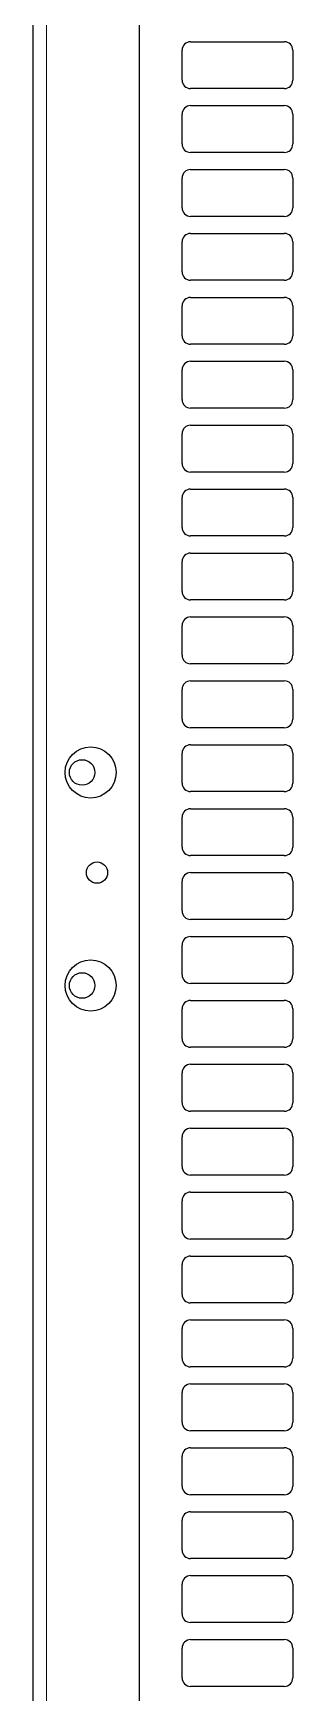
# Model space of a CAD drawing. Header units: millimetres. Extents: x -620 to 849, y 148 to 1992.
# Drawn here: x 298.7 to 359.7, y 1123.6 to 1513.1 of the extents above; entities that cross this region are included whole.
import ezdxf

# ---------------------------------------------------------------- set-up
doc = ezdxf.new("R2010")
doc.units = ezdxf.units.MM

msp = doc.modelspace()

# ---------------------------------------------------------------- linework, layer by layer
at = {"color": 7, "linetype": 'Continuous', "lineweight": 25}
for p, q in [((298.65, 373.05), (298.65, 1856.05)), ((323.65, 373.05), (323.65, 1826.85)), ((333.65, 1502.05), (333.65, 1509.05)), ((335.65, 1511.05), (357.65, 1511.05)), ((359.65, 1509.05), (359.65, 1502.05)), ((357.65, 1500.05), (335.65, 1500.05)), ((335.65, 1496.05), (357.65, 1496.05)), ((333.65, 1487.05), (333.65, 1494.05)), ((359.65, 1494.05), (359.65, 1487.05)), ((357.65, 1485.05), (335.65, 1485.05)), ((335.65, 1481.05), (357.65, 1481.05)), ((333.65, 1472.05), (333.65, 1479.05)), ((359.65, 1479.05), (359.65, 1472.05)), ((357.65, 1470.05), (335.65, 1470.05)), ((335.65, 1466.05), (357.65, 1466.05)), ((333.65, 1457.05), (333.65, 1464.05)), ((359.65, 1464.05), (359.65, 1457.05)), ((357.65, 1455.05), (335.65, 1455.05)), ((333.65, 1442.05), (333.65, 1449.05)), ((335.65, 1451.05), (357.65, 1451.05)), ((359.65, 1449.05), (359.65, 1442.05)), ((357.65, 1440.05), (335.65, 1440.05)), ((333.65, 1427.05), (333.65, 1434.05)), ((335.65, 1436.05), (357.65, 1436.05)), ((359.65, 1434.05), (359.65, 1427.05)), ((357.65, 1425.05), (335.65, 1425.05)), ((333.65, 1412.05), (333.65, 1419.05)), ((335.65, 1421.05), (357.65, 1421.05)), ((359.65, 1419.05), (359.65, 1412.05)), ((357.65, 1410.05), (335.65, 1410.05)), ((333.65, 1397.05), (333.65, 1404.05)), ((335.65, 1406.05), (357.65, 1406.05)), ((359.65, 1404.05), (359.65, 1397.05)), ((357.65, 1395.05), (335.65, 1395.05)), ((335.65, 1391.05), (357.65, 1391.05)), ((333.65, 1382.05), (333.65, 1389.05)), ((359.65, 1389.05), (359.65, 1382.05)), ((357.65, 1380.05), (335.65, 1380.05)), ((335.65, 1376.05), (357.65, 1376.05)), ((333.65, 1367.05), (333.65, 1374.05)), ((359.65, 1374.05), (359.65, 1367.05)), ((357.65, 1365.05), (335.65, 1365.05)), ((335.65, 1361.05), (357.65, 1361.05)), ((333.65, 1352.05), (333.65, 1359.05)), ((359.65, 1359.05), (359.65, 1352.05)), ((357.65, 1350.05), (335.65, 1350.05)), ((333.65, 1337.05), (333.65, 1344.05)), ((335.65, 1346.05), (357.65, 1346.05)), ((359.65, 1344.05), (359.65, 1337.05)), ((357.65, 1335.05), (335.65, 1335.05)), ((333.65, 1322.05), (333.65, 1329.05)), ((335.65, 1331.05), (357.65, 1331.05)), ((359.65, 1329.05), (359.65, 1322.05)), ((357.65, 1320.05), (335.65, 1320.05)), ((333.65, 1307.05), (333.65, 1314.05)), ((335.65, 1316.05), (357.65, 1316.05)), ((359.65, 1314.05), (359.65, 1307.05)), ((357.65, 1305.05), (335.65, 1305.05)), ((335.65, 1301.05), (357.65, 1301.05)), ((333.65, 1292.05), (333.65, 1299.05)), ((359.65, 1299.05), (359.65, 1292.05)), ((357.65, 1290.05), (335.65, 1290.05)), ((335.65, 1286.05), (357.65, 1286.05)), ((333.65, 1277.05), (333.65, 1284.05)), ((359.65, 1284.05), (359.65, 1277.05)), ((357.65, 1275.05), (335.65, 1275.05)), ((335.65, 1271.05), (357.65, 1271.05)), ((333.65, 1262.05), (333.65, 1269.05)), ((359.65, 1269.05), (359.65, 1262.05)), ((357.65, 1260.05), (335.65, 1260.05)), ((335.65, 1256.05), (357.65, 1256.05)), ((333.65, 1247.05), (333.65, 1254.05)), ((359.65, 1254.05), (359.65, 1247.05)), ((357.65, 1245.05), (335.65, 1245.05)), ((333.65, 1232.05), (333.65, 1239.05)), ((335.65, 1241.05), (357.65, 1241.05)), ((359.65, 1239.05), (359.65, 1232.05)), ((357.65, 1230.05), (335.65, 1230.05)), ((333.65, 1217.05), (333.65, 1224.05)), ((335.65, 1226.05), (357.65, 1226.05)), ((359.65, 1224.05), (359.65, 1217.05)), ((357.65, 1215.05), (335.65, 1215.05)), ((333.65, 1202.05), (333.65, 1209.05)), ((335.65, 1211.05), (357.65, 1211.05)), ((359.65, 1209.05), (359.65, 1202.05)), ((357.65, 1200.05), (335.65, 1200.05)), ((335.65, 1196.05), (357.65, 1196.05)), ((333.65, 1187.05), (333.65, 1194.05)), ((359.65, 1194.05), (359.65, 1187.05)), ((357.65, 1185.05), (335.65, 1185.05)), ((335.65, 1181.05), (357.65, 1181.05)), ((333.65, 1172.05), (333.65, 1179.05)), ((359.65, 1179.05), (359.65, 1172.05)), ((357.65, 1170.05), (335.65, 1170.05)), ((335.65, 1166.05), (357.65, 1166.05)), ((333.65, 1157.05), (333.65, 1164.05)), ((359.65, 1164.05), (359.65, 1157.05)), ((357.65, 1155.05), (335.65, 1155.05)), ((333.65, 1142.05), (333.65, 1149.05)), ((335.65, 1151.05), (357.65, 1151.05)), ((359.65, 1149.05), (359.65, 1142.05)), ((357.65, 1140.05), (335.65, 1140.05)), ((333.65, 1127.05), (333.65, 1134.05)), ((335.65, 1136.05), (357.65, 1136.05)), ((359.65, 1134.05), (359.65, 1127.05)), ((357.65, 1125.05), (335.65, 1125.05))]:
    msp.add_line(p, q, dxfattribs=at)
at = {"color": 8, "linetype": 'Continuous', "lineweight": 18}
msp.add_line((301.75, 373.05), (301.75, 1826.85), dxfattribs=at)
at = {"color": 7, "linetype": 'Continuous', "lineweight": 25}
for centre, radius in [((312.15, 1339.55), 6), ((310.15, 1339.55), 3), ((313.65, 1316.05), 2.5), ((312.15, 1289.55), 6), ((310.15, 1289.55), 3)]:
    msp.add_circle(centre, radius, dxfattribs=at)
for centre, start, end in [((335.65, 1509.05), 90, 180), ((357.65, 1509.05), 0, 90), ((335.65, 1502.05), 180, 270), ((357.65, 1502.05), 270, 0), ((335.65, 1494.05), 90, 180), ((357.65, 1494.05), 0, 90), ((335.65, 1487.05), 180, 270), ((357.65, 1487.05), 270, 0), ((335.65, 1479.05), 90, 180), ((357.65, 1479.05), 0, 90), ((335.65, 1472.05), 180, 270), ((357.65, 1472.05), 270, 0), ((335.65, 1464.05), 90, 180), ((357.65, 1464.05), 0, 90), ((335.65, 1457.05), 180, 270), ((357.65, 1457.05), 270, 0), ((335.65, 1449.05), 90, 180), ((357.65, 1449.05), 0, 90), ((335.65, 1442.05), 180, 270), ((357.65, 1442.05), 270, 0), ((335.65, 1434.05), 90, 180), ((357.65, 1434.05), 0, 90), ((335.65, 1427.05), 180, 270), ((357.65, 1427.05), 270, 0), ((335.65, 1419.05), 90, 180), ((357.65, 1419.05), 0, 90), ((335.65, 1412.05), 180, 270), ((357.65, 1412.05), 270, 0), ((335.65, 1404.05), 90, 180), ((357.65, 1404.05), 0, 90), ((335.65, 1397.05), 180, 270), ((357.65, 1397.05), 270, 0), ((335.65, 1389.05), 90, 180), ((357.65, 1389.05), 0, 90), ((335.65, 1382.05), 180, 270), ((357.65, 1382.05), 270, 0), ((335.65, 1374.05), 90, 180), ((357.65, 1374.05), 0, 90), ((335.65, 1367.05), 180, 270), ((357.65, 1367.05), 270, 0), ((335.65, 1359.05), 90, 180), ((357.65, 1359.05), 0, 90), ((335.65, 1352.05), 180, 270), ((357.65, 1352.05), 270, 0), ((335.65, 1344.05), 90, 180), ((357.65, 1344.05), 0, 90), ((335.65, 1337.05), 180, 270), ((357.65, 1337.05), 270, 0), ((335.65, 1329.05), 90, 180), ((357.65, 1329.05), 0, 90), ((335.65, 1322.05), 180, 270), ((357.65, 1322.05), 270, 0), ((335.65, 1314.05), 90, 180), ((357.65, 1314.05), 0, 90), ((335.65, 1307.05), 180, 270), ((357.65, 1307.05), 270, 0), ((335.65, 1299.05), 90, 180), ((357.65, 1299.05), 0, 90), ((335.65, 1292.05), 180, 270), ((357.65, 1292.05), 270, 0), ((335.65, 1284.05), 90, 180), ((357.65, 1284.05), 0, 90), ((335.65, 1277.05), 180, 270), ((357.65, 1277.05), 270, 0), ((335.65, 1269.05), 90, 180), ((357.65, 1269.05), 0, 90), ((335.65, 1262.05), 180, 270), ((357.65, 1262.05), 270, 0), ((335.65, 1254.05), 90, 180), ((357.65, 1254.05), 0, 90), ((335.65, 1247.05), 180, 270), ((357.65, 1247.05), 270, 0), ((335.65, 1239.05), 90, 180), ((357.65, 1239.05), 0, 90), ((335.65, 1232.05), 180, 270), ((357.65, 1232.05), 270, 0), ((335.65, 1224.05), 90, 180), ((357.65, 1224.05), 0, 90), ((335.65, 1217.05), 180, 270), ((357.65, 1217.05), 270, 0), ((335.65, 1209.05), 90, 180), ((357.65, 1209.05), 0, 90), ((335.65, 1202.05), 180, 270), ((357.65, 1202.05), 270, 0), ((335.65, 1194.05), 90, 180), ((357.65, 1194.05), 0, 90), ((335.65, 1187.05), 180, 270), ((357.65, 1187.05), 270, 0), ((335.65, 1179.05), 90, 180), ((357.65, 1179.05), 0, 90), ((335.65, 1172.05), 180, 270), ((357.65, 1172.05), 270, 0), ((335.65, 1164.05), 90, 180), ((357.65, 1164.05), 0, 90), ((335.65, 1157.05), 180, 270), ((357.65, 1157.05), 270, 0), ((335.65, 1149.05), 90, 180), ((357.65, 1149.05), 0, 90), ((335.65, 1142.05), 180, 270), ((357.65, 1142.05), 270, 0), ((335.65, 1134.05), 90, 180), ((357.65, 1134.05), 0, 90), ((335.65, 1127.05), 180, 270), ((357.65, 1127.05), 270, 0)]:
    msp.add_arc(centre, 2, start, end, dxfattribs=at)

doc.saveas('drawing.dxf')
